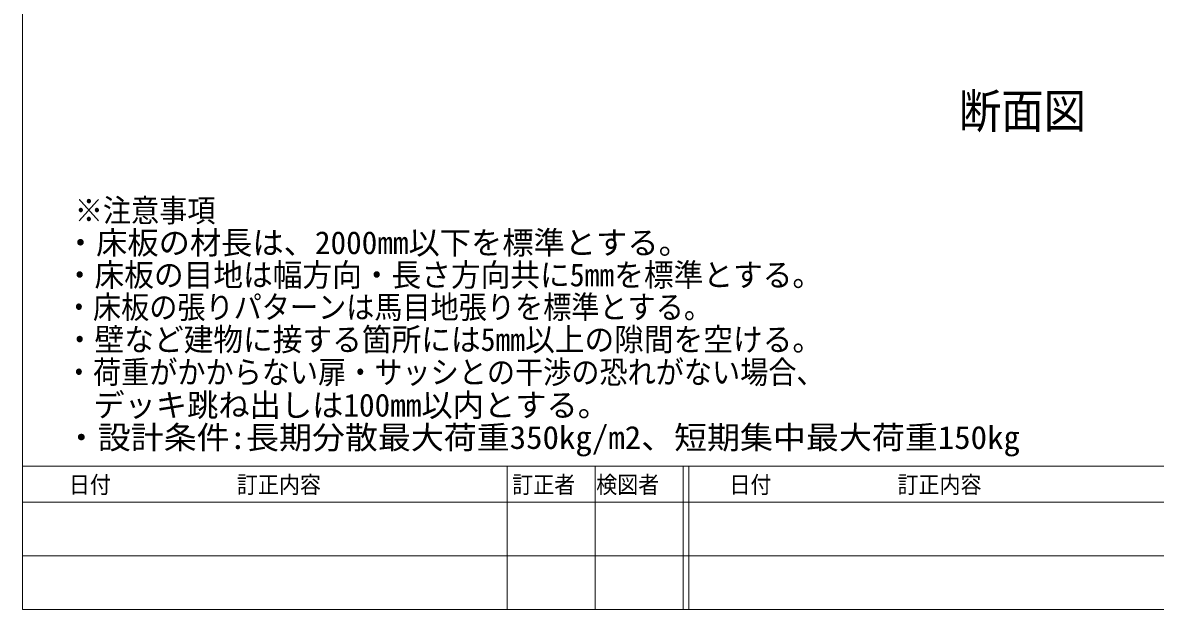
# Model space of a CAD drawing. Units: millimetres, scale not verified. Extents: x -4750 to 4750, y -3000 to 3000.
# Drawn here: x 2500 to 3014, y 67 to 334 of the extents above; entities that cross this region are included whole.
import ezdxf
from ezdxf.enums import TextEntityAlignment as Align

# ---------------------------------------------------------------- set-up
doc = ezdxf.new("R2010")
doc.units = ezdxf.units.MM
doc.header["$LTSCALE"] = 5
doc.layers.add('0-5_図枠', color=7, linetype='Continuous', lineweight=9)
doc.layers.add('0-6_文字', color=7, linetype='Continuous', lineweight=9)
doc.styles.add('ＭＳ ゴシック', font='')
doc.styles.get('ＭＳ ゴシック').set_extended_font_data('MS Gothic')

msp = doc.modelspace()

# ---------------------------------------------------------------- linework, layer by layer
at = {"layer": '0-5_図枠'}
for p, q in [((2720, 132.499), (2720, 67.499)), ((2760, 132.499), (2760, 67.499)), ((2800, 132.499), (2800, 67.499)), ((2802.5, 132.499), (2802.5, 67.499)), ((2500, 116.249), (3100, 116.249)), ((2500, 91.874), (3100, 91.874))]:
    msp.add_line(p, q, dxfattribs=at)
for points in [[(2500, 1432.499), (4500, 1432.499), (4500, 132.499), (2500, 132.499)], [(2500, 132.499), (4500, 132.499), (4500, 67.499), (2500, 67.499)]]:
    msp.add_lwpolyline(points, close=True, dxfattribs=at)

# ---------------------------------------------------------------- texts
at = {"layer": '0-5_図枠', "style": 'ＭＳ ゴシック', "width": 0.9}
for s, p in [('日付\u3000\u3000\u3000\u3000\u3000\u3000訂正内容', (2520.983, 117.96)), ('訂正者\u3000検図者', (2722.348, 117.96)), ('日付\u3000\u3000\u3000\u3000\u3000\u3000訂正内容', (2820.983, 117.96))]:
    msp.add_text(s, height=7.771, dxfattribs=at).set_placement(p, align=Align.BOTTOM_LEFT)
at = {"layer": '0-6_文字', "style": 'ＭＳ ゴシック'}
for s, height, width, p in [('断面図', 15.69, 0.9, (2925.189, 281.439)), ('※注意事項', 10.41, 0.9, (2523.677, 240.425)), ('・床板の目地は幅方向・長さ方向共に5mmを標準とする。', 10.41, 0.95, (2519.156, 211.152)), ('・床板の張りパターンは馬目地張りを標準とする。', 10.41, 0.9, (2519.156, 196.51)), ('・壁など建物に接する箇所には5mm以上の隙間を空ける。', 10.41, 0.95, (2519.156, 181.812)), ('・荷重がかからない扉・サッシとの干渉の恐れがない場合、', 10.41, 0.9, (2519.156, 166.961)), ('・設計条件:長期分散最大荷重350kg/m2、短期集中最大荷重150kg', 10.45, 1.05, (2519.156, 137.253))]:
    msp.add_text(s, height=height, dxfattribs=dict(at, width=width)).set_placement(p, align=Align.BOTTOM_LEFT)
for s, p in [('・床板の材長は、2000mm以下を標準とする。', (2519.156, 225.794)), (' デッキ跳ね出しは100mm以内とする。', (2525, 151.981))]:
    msp.add_text(s, height=10.41, dxfattribs=at).set_placement(p, align=Align.BOTTOM_LEFT)

doc.saveas('drawing.dxf')
